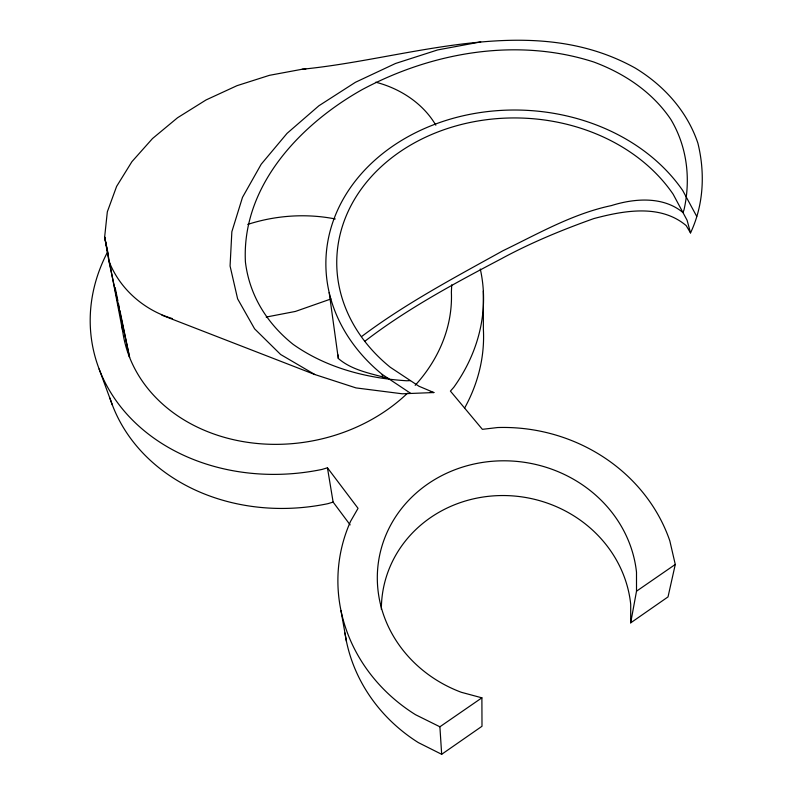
<?xml version="1.0" encoding="UTF-8"?>
<svg xmlns="http://www.w3.org/2000/svg" width="794" height="794" viewBox="0 0 794 794"><rect width="100%" height="100%" fill="white"/><g stroke="black" fill="none" stroke-linecap="round" stroke-linejoin="round"><path stroke-width="1.19" d="M480.281 268.997A197.656 163.624 -10.2 0 1 453.771 387.313L450.416 391.105L482.375 429.336L497.639 427.539A170.363 157.033 9.5 0 1 669.828 540.873L675.277 564.455L668.022 596.899L630.684 622.863L630.714 604.383A125.303 116.668 11.3 0 0 500.24 495.565A125.303 116.668 11.3 0 0 381.358 609.345M388.276 378.45C371.155 373.508 352.119 370.461 338.294 358.451L338.264 355.017M451.726 284.818L451.379 292.212A165.777 137.134 -10.2 0 1 415.163 385.348M630.684 622.863L636.51 591.193L636.5 572.206A130.176 119.914 9.3 0 0 514.234 461.185A130.176 119.914 9.3 0 0 380.098 553.16A130.176 119.914 9.3 0 0 461.354 692.299L481.889 697.827L481.998 726.262L441.672 754.3L418.329 742.589A163.981 152.756 11.5 0 1 344.963 633.046M365.091 341.053L365.29 340.934C407.669 308.39 455.18 283.031 502.394 258.209L502.751 257.99C531.94 242.299 562.628 229.704 593.793 218.588C623.756 210.628 660.31 203.8 686.195 225.605L690.532 232.91C703.732 204.961 705.221 172.973 697.896 143.188C687.138 111.12 663.873 85.444 635.23 68.056C531.454 10.312 410.716 58.726 302.137 69.247L269.424 75.331L237.039 85.663L206.073 99.935L177.548 117.75L152.508 138.543L131.903 161.688L116.609 186.401L107.329 211.819L104.649 236.979L108.867 260.898L129.611 357.449L119.874 310.464M361.657 336.497C405.674 303.417 454.773 277.463 502.87 250.775C538.084 233.744 572.752 213.725 611.4 205.586C634.614 198.262 663.258 196.098 682.979 212.564L683.991 209.904C690.939 179.136 687.147 146.672 670.831 119.418C652.36 92.025 624.342 73.366 593.704 61.982C517.023 37.239 432.174 52.146 362.183 89.603C300.152 124.44 241.505 186.133 245.415 261.98C249.435 295.428 267.062 323.495 293.135 344.358C326.413 367.89 366.481 378.242 406.727 380.773L410.458 380.624M441.672 754.3L439.896 726.788L481.889 697.827M636.51 591.193L675.277 564.455M330.989 298.951L295.408 311.437L266.188 317.064M350.134 524.884L333.123 502.096L327.912 503.674A190.967 160.636 -10.4 0 1 109.929 398.052M439.896 726.788L415.59 714.739A170.363 157.033 9.5 0 1 350.65 521.182L358.054 508.339L327.446 467.805L322.036 469.423A197.656 163.624 -10.2 0 1 132.171 419.738A197.656 163.624 -10.2 0 1 107.25 252.601M480.727 41.913L437.683 49.923L395.491 63.49L355.444 82.278L318.88 105.781L287.061 133.352L261.216 164.199L242.488 197.369L231.858 231.719L230.071 266.01L237.624 298.852L254.586 328.815L280.61 354.481L314.851 374.54L356 387.909L402.27 393.794L433.881 392.544L418.934 386.231L390.261 367.255A179.643 146.245 1.5 0 1 407.501 146.91A179.643 146.245 1.5 0 1 673.163 194.242L687.098 220.275L690.532 232.91M302.137 69.247L305.829 69.058M430.219 392.176L433.881 392.544M375.751 82.199C400.077 88.462 422.964 103.26 435.837 125.194M108.867 260.898C119.497 288.798 144.002 310.097 172.387 318.583M161.897 315.188L314.851 374.54M696.725 216.405L682.751 190.56A190.749 155.316 1.5 0 0 400.97 140.806A190.749 155.316 1.5 0 0 382.281 374.46L410.826 393.457M99.121 369.012L112.371 405.029M108.391 255.053L104.649 236.979L122.683 331.197M115.13 287.577L117.879 300.827M118.375 303.239L119.378 308.062M340.973 610.655L346.452 641.383M327.446 467.805L333.123 502.096M329.192 292.559L338.294 358.451M382.281 374.46L382.539 377.13M483.338 291.041L483.377 329.292A190.967 160.636 -10.4 0 1 464.55 408.176M407.511 393.179A165.777 137.134 -10.2 0 1 232.463 439.449A165.777 137.134 -10.2 0 1 122.107 326.334M247.748 224.404A149.917 125.998 -10.4 0 1 335.276 218.965"/></g></svg>
